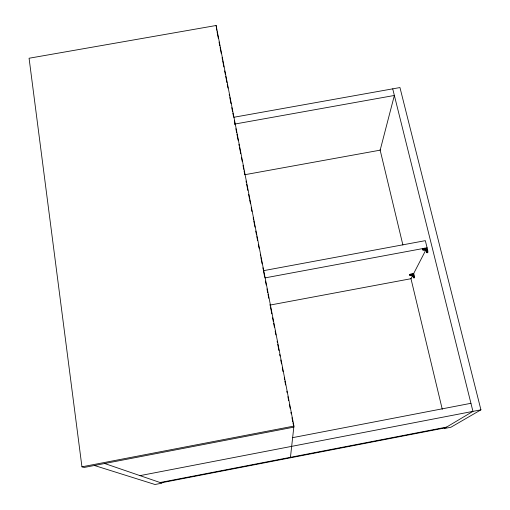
<?xml version="1.0" encoding="UTF-8"?>
<svg xmlns="http://www.w3.org/2000/svg" width="510" height="510" viewBox="0 0 510 510"><rect width="100%" height="100%" fill="white"/><g stroke="black" fill="none" stroke-linecap="round" stroke-linejoin="round"><path stroke-width="0.76" d="M290.445 457.317L293.932 426.079L216.125 25.5L29.076 58.242L81.944 466.822L84.156 467.453L293.811 427.15L293.505 425.589M411.136 275.394L411.347 274.629L410.403 275.298L411.136 275.394L411.595 274.584L411.385 275.349L412.38 274.928L411.653 274.826M424.192 250.008L424.46 249.103C423.172 249.651 423.561 250.863 424.728 249.058L424.798 249.32C423.612 250.856 426.876 248.912 424.798 249.32M413.342 274.01L413.75 275.693A2.04 0.389 79.1 0 1 413.871 277.905A2.04 0.389 79.1 0 1 413.189 276.758C413.948 274.45 413.202 280.117 412.788 275.081L411.06 275.406A2.066 0.472 -13.1 0 1 409.606 275.196A2.066 0.472 -13.1 0 1 411.615 274.335L413.342 274.01L410.977 278.715L270.141 305.056M413.54 273.793L426.672 248.395L424.766 248.752A2.282 0.567 -13.6 0 0 422.529 249.753A2.282 0.567 -13.6 0 0 424.097 250.047L425.997 249.696L426.723 252.029L426.985 250.69L426.417 251.513A2.25 0.472 79.3 0 0 427.24 252.711A2.25 0.472 79.3 0 0 427.125 250.231L426.672 248.395M413.055 276.414C413.266 273.8 412.788 277.459 413.329 275.891M426.315 251.118C427.214 249.097 425.385 250.384 426.589 251.067L426.647 250.48M413.113 276.649L413.387 276.127M426.379 251.379L426.711 250.741M234.007 117.243L399.955 87.548L480.924 409.836L450.916 427.24L444.133 428.553L472.942 411.372L392.719 88.842M160.114 482.53L446.543 427.112M161.032 482.842L445.332 427.839M81.944 466.822L293.932 426.079M292.421 437.695L470.934 403.302M140.02 475.632L480.924 409.836M263.568 270.663L425.334 240.656L427.673 250.129A2.25 0.472 79.3 0 1 427.565 252.673M264.97 277.899L427.087 247.771M245.221 174.643L380.167 150.163L394.364 95.459L234.53 124.108M94.42 465.483L154.995 484.5L161.944 483.155L104.677 463.507M380.052 149.704L402.9 245.017M410.888 278.339L442.272 409.294M217.05 31.741L218.312 38.244M219.045 42.011L219.804 45.919M220.103 47.481L221.321 53.728M222.079 57.636L222.379 59.198M222.685 60.76L223.896 67.008M224.655 70.915L225.414 74.823M225.72 76.385L226.931 82.633M227.237 84.195L227.989 88.102M229.207 94.35L229.506 95.918M229.812 97.48L231.024 103.728M231.782 107.635L232.541 111.537M232.847 113.099L233.605 117.007M234.364 120.915L235.123 124.823M235.875 128.724L236.634 132.632M236.94 134.194L238.151 140.448M238.909 144.349L239.215 145.911M239.515 147.473L240.733 153.727M241.491 157.628L242.25 161.536M243.009 165.444L243.761 169.352M244.067 170.914L244.826 174.815M246.037 181.069L246.343 182.631M246.642 184.193L247.86 190.44M248.619 194.348L249.377 198.256M249.677 199.818L250.435 203.726M251.194 207.627L251.953 211.535M253.164 217.783L253.47 219.345M253.776 220.913L254.987 227.16M255.746 231.068L256.505 234.97M256.804 236.532L257.563 240.44M258.321 244.347L259.08 248.255M260.291 254.503L260.597 256.065M260.903 257.626L262.115 263.874M262.873 267.782L263.173 269.344M263.479 270.906L264.69 277.159M265.449 281.061L266.207 284.969M266.966 288.877L267.724 292.785M268.03 294.346L268.789 298.248M270 304.502L270.306 306.064M270.606 307.626L271.817 313.873M272.576 317.781L273.334 321.689M273.64 323.251L274.399 327.152M275.158 331.06L275.916 334.968M277.128 341.215L277.434 342.777M277.733 344.339L278.945 350.593M279.703 354.495L280.009 356.063M280.768 359.964L281.526 363.872M282.285 367.78L283.044 371.682M284.255 377.935L284.561 379.497M284.86 381.059L285.619 384.967M286.837 391.215L287.136 392.776M287.895 396.684L288.654 400.592M289.412 404.494L290.171 408.402M290.929 412.309L291.229 413.871M291.975 417.703L292.746 421.681M292.963 422.79L293.244 424.243M216.125 25.5L216.769 30.294M414.063 277.682A2.04 0.389 79.1 0 0 414.439 277.497A2.04 0.389 79.1 0 0 414.247 275.598L413.725 273.443L411.5 273.857A2.066 0.472 -13.1 0 0 409.721 274.501A2.066 0.472 -13.1 0 0 409.804 274.979M422.49 249.486A2.282 0.574 -13.6 0 1 424.639 248.223M410.346 275.056L412.329 274.622L410.346 275.056M413.208 275.368L413.655 277.223L413.208 275.368M423.345 249.6L425.525 249.122L423.345 249.6M426.494 249.951L426.991 251.978L426.494 249.951"/></g></svg>
